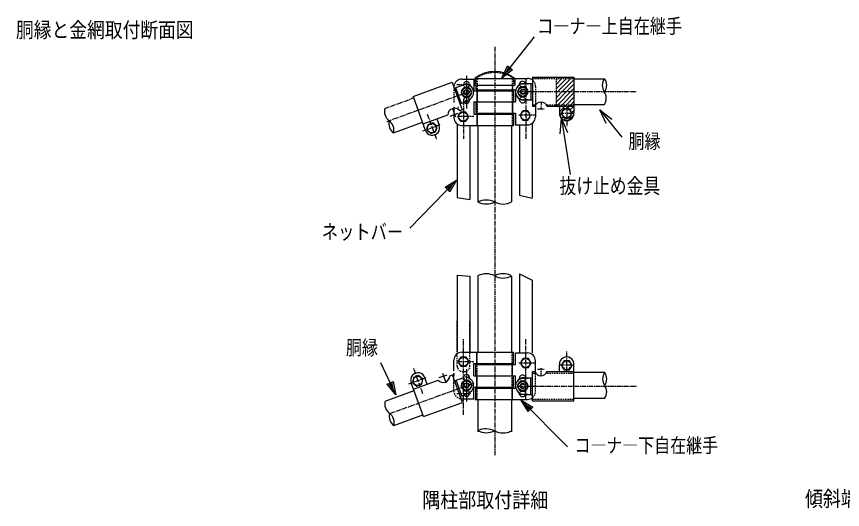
# Model space of a CAD drawing. Units: millimetres, scale not verified. Extents: x -4425 to 4425, y -3150 to 3150.
# Drawn here: x -11 to 2656, y -1361 to 232 of the extents above; entities that cross this region are included whole.
import ezdxf
from ezdxf.enums import TextEntityAlignment as Align

# ---------------------------------------------------------------- set-up
doc = ezdxf.new("R2010")
doc.units = ezdxf.units.MM
doc.header["$LTSCALE"] = 20
for name, pattern in [('USER1', [1.125, 0.75, -0.125, 0.125, -0.125]), ('USER2', [0.375, 0.25, -0.125]), ('USER3', [1.01, 0.5, -0.25, 0.01, -0.25]), ('USER4', [1.27, 0.5, -0.25, 0.01, -0.25, 0.01, -0.25]), ('USER5', [0.26, 0.01, -0.25])]:
    doc.linetypes.add(name, pattern=pattern)
for name, color, linetype, lineweight in [('0-1_2', 7, 'Continuous', 25), ('0-2_1', 7, 'Continuous', 25), ('0-3_0', 7, 'Continuous', 25)]:
    doc.layers.add(name, color=color, linetype=linetype, lineweight=lineweight)
doc.styles.add('ＭＳ ゴシック', font='')
doc.styles.get('ＭＳ ゴシック').set_extended_font_data('MS Gothic')

# ---------------------------------------------------------------- blocks, each defined once
blk = doc.blocks.new('C59')
at = {"layer": '0-2_1', "color": 4}
blk.add_line((115639.3, 39226), (114672.9, 41278.4), dxfattribs=at)
blk.add_lwpolyline([(115471.4, 40075.4), (115639.3, 39226), (115091.4, 39896.5)], close=True, dxfattribs=at)
blk.add_lwpolyline([(115376.4, 40030.7), (115460.3, 39605.9), (115186.4, 39941.2)], dxfattribs=at)
blk = doc.blocks.new('C60')
at = {"layer": '0-2_1', "color": 4}
blk.add_line((119560.5, 53094.6), (116540.5, 49993.9), dxfattribs=at)
blk.add_lwpolyline([(118824, 52639.4), (119560.5, 53094.6), (119124.9, 52346.4)], close=True, dxfattribs=at)
blk.add_lwpolyline([(118899.2, 52566.2), (119267.5, 52793.8), (119049.7, 52419.6)], dxfattribs=at)
blk = doc.blocks.new('C61')
at = {"layer": '0-2_1', "color": 4}
blk.add_line((123744.2, 38877.2), (126733.6, 35861.3), dxfattribs=at)
blk.add_lwpolyline([(124186.4, 38132.7), (123744.2, 38877.2), (124484.7, 38428.4)], close=True, dxfattribs=at)
blk.add_lwpolyline([(124260.9, 38206.7), (124039.8, 38578.9), (124410.1, 38354.5)], dxfattribs=at)
blk = doc.blocks.new('C62')
at = {"layer": '0-2_1', "color": 4}
blk.add_line((122499.1, 59687.7), (124602.2, 62344.9), dxfattribs=at)
blk.add_lwpolyline([(123185.1, 60216.1), (122499.1, 59687.7), (122855.8, 60476.7)], close=True, dxfattribs=at)
blk.add_lwpolyline([(123102.7, 60281.2), (122759.8, 60017.1), (122938.1, 60411.6)], dxfattribs=at)
blk = doc.blocks.new('C63')
at = {"layer": '0-2_1', "color": 4}
blk.add_line((128813.4, 57642.3), (130236.4, 55863.6), dxfattribs=at)
blk.add_lwpolyline([(129225.7, 56742.7), (128813.4, 57642.3), (129600.5, 57042.6)], dxfattribs=at)

msp = doc.modelspace()

# ---------------------------------------------------------------- linework, layer by layer
at = {"layer": '0-1_2'}
for points in [[(1458.83, -12.78), (1450.26, 2.07), (1433.11, 2.07), (1424.54, -12.78), (1433.11, -27.63), (1450.26, -27.63)], [(1640.97, -10.85), (1632.4, 3.99), (1615.26, 3.99), (1606.68, -10.85), (1615.26, -25.7), (1632.4, -25.7)], [(1458.83, -959.91), (1450.26, -974.76), (1433.11, -974.76), (1424.54, -959.91), (1433.11, -945.07), (1450.26, -945.07)], [(1640.97, -961.84), (1632.4, -976.69), (1615.26, -976.69), (1606.68, -961.84), (1615.26, -946.99), (1632.4, -946.99)]]:
    msp.add_lwpolyline(points, close=True, dxfattribs=at)
at = {"layer": '0-1_2', "color": 2}
for points in [[(1448.4, -91.4), (1439.82, -76.55), (1422.68, -76.55), (1414.11, -91.4), (1422.68, -106.24), (1439.82, -106.24)], [(1649.03, -87.45), (1640.46, -72.6), (1623.32, -72.6), (1614.75, -87.45), (1623.32, -102.29), (1640.46, -102.29)], [(1782.41, -80.53), (1773.84, -65.68), (1756.7, -65.68), (1748.13, -80.53), (1756.7, -95.37), (1773.84, -95.37)], [(1345.88, -122.57), (1332.75, -111.55), (1316.64, -117.42), (1313.67, -134.3), (1326.8, -145.32), (1342.91, -139.45)], [(1449.46, -883.03), (1440.89, -868.18), (1423.75, -868.18), (1415.18, -883.03), (1423.75, -897.87), (1440.89, -897.87)], [(1650.34, -887.56), (1641.77, -872.72), (1624.63, -872.72), (1616.06, -887.56), (1624.63, -902.41), (1641.77, -902.41)], [(1782.78, -894.99), (1774.21, -880.14), (1757.06, -880.14), (1748.49, -894.99), (1757.06, -909.83), (1774.21, -909.83)], [(1300.52, -939.31), (1287.39, -928.29), (1271.28, -934.15), (1268.3, -951.04), (1281.44, -962.05), (1297.54, -956.19)]]:
    msp.add_lwpolyline(points, close=True, dxfattribs=at)
at = {"layer": '0-1_2'}
for centre, radius in [((1441.68, -12.78), 14.85), ((1623.83, -10.85), 14.85), ((1441.68, -12.78), 6.86), ((1623.83, -10.85), 6.86), ((1441.68, -959.91), 14.85), ((1441.68, -959.91), 6.86), ((1623.83, -961.84), 14.85), ((1623.83, -961.84), 6.86)]:
    msp.add_circle(centre, radius, dxfattribs=at)
at = {"layer": '0-1_2', "color": 4}
for centre in [(1441.68, -12.78), (1623.83, -10.85), (1441.68, -959.91), (1623.83, -961.84)]:
    msp.add_circle(centre, 8.57, dxfattribs=at)
at = {"layer": '0-1_2', "color": 2}
for centre in [(1431.25, -91.4), (1631.89, -87.45), (1765.27, -80.53), (1329.77, -128.43), (1432.32, -883.03), (1633.2, -887.56), (1765.63, -894.99), (1284.41, -945.17)]:
    msp.add_circle(centre, 14.85, dxfattribs=at)
at = {"layer": '0-2_1', "color": 2, "linetype": 'USER1'}
for p, q in [((1533, 133.97), (1533, -1185.39)), ((1441.57, 40.36), (1441.57, -66.78)), ((1633.62, 32.25), (1633.62, -162.73)), ((1185.99, -106.51), (1461.89, -6.09)), ((1611.23, -10.58), (1989.71, -10.58)), ((1432.19, -39.51), (1432.19, -162.73)), ((1765.4, -57.71), (1765.4, -122.05)), ((1315.22, -82.91), (1344.96, -164.61)), ((1413.03, -89.87), (1465.5, -89.87)), ((1611.13, -85.61), (1664.69, -85.61)), ((1742.68, -80.53), (1789.83, -80.53)), ((1301.4, -137.48), (1357.37, -117.11)), ((1432.19, -1054.78), (1432.19, -809.96)), ((1633.62, -1004.94), (1633.62, -809.96)), ((1765.41, -914.94), (1765.41, -850.6)), ((1301.41, -987.24), (1271.67, -905.54)), ((1413.03, -882.83), (1465.5, -882.83)), ((1441.57, -906.85), (1441.57, -1013.99)), ((1611.13, -887.08), (1664.69, -887.08)), ((1742.02, -893.51), (1788.98, -893.51)), ((1194.27, -1050.72), (1465.81, -951.88)), ((1255.74, -954.32), (1311.71, -933.95)), ((1611.23, -962.11), (1991.8, -962.11))]:
    msp.add_line(p, q, dxfattribs=at)
at = {"layer": '0-2_1'}
for p, q in [((1426.92, 30.13), (1465.5, 30.13)), ((1465.5, 30.13), (1465.5, -7.37)), ((1468.5, 32.28), (1639.07, 32.28)), ((1468.5, 32.28), (1468.5, 10.85)), ((1597.5, 32.28), (1597.5, 10.85)), ((1655.05, 36.53), (1655.05, -57.75)), ((1655.05, 36.53), (1788.98, 36.53)), ((1788.98, 36.53), (1788.98, -79.18)), ((1788.98, 31.21), (1887.77, 31.21)), ((1269.42, -25.98), (1395.27, 19.83)), ((1395.27, 19.83), (1427.52, -68.77)), ((1402.23, 0.7), (1441.32, 14.93)), ((1406.86, 2.39), (1425.19, -47.95)), ((1468.5, 10.85), (1597.5, 10.85)), ((1471.83, 10.82), (1471.83, -4.18)), ((1590.85, 10.85), (1590.85, -4.15)), ((1628.26, 16.18), (1655.05, 16.18)), ((1650.12, 16.18), (1650.12, -37.4)), ((1269.34, -26.04), (1308.92, -134.77)), ((1465.5, -7.37), (1594.07, -7.37)), ((1471.93, -4.15), (1600.5, -4.15)), ((1475.14, -7.37), (1475.14, -43.8)), ((1478.57, -4.15), (1478.57, -7.37)), ((1587.43, -4.15), (1587.43, -7.37)), ((1594.07, -7.37), (1594.07, -43.79)), ((1600.5, -4.15), (1600.5, -43.79)), ((1420.56, -49.64), (1447.54, -39.82)), ((1465.5, -43.8), (1600.5, -43.79)), ((1465.5, -43.8), (1594.07, -43.8)), ((1465.5, -43.8), (1465.5, -83.44)), ((1471.92, -43.8), (1471.92, -80.22)), ((1590.85, -43.79), (1590.85, -80.22)), ((1628.26, -37.4), (1655.05, -37.4)), ((1664.69, -53.26), (1664.69, -92.04)), ((1788.98, -52.37), (1887.38, -52.37)), ((1396.56, -65.17), (1406.32, -91.96)), ((1401.12, -59.9), (1401.12, -94.18)), ((1419.13, -71.82), (1427.52, -68.77)), ((1655.05, -57.75), (1662.29, -57.75)), ((1702.21, -57.75), (1788.98, -57.75)), ((1741.83, -57.75), (1741.83, -79.18)), ((1301.67, -114.58), (1381.36, -85.57)), ((1345.97, -98.45), (1353.3, -118.59)), ((1389.49, -89.45), (1414.49, -80.35)), ((1465.5, -83.44), (1594.07, -83.44)), ((1471.92, -80.22), (1600.5, -80.22)), ((1475.14, -83.44), (1475.14, -119.87)), ((1478.57, -80.22), (1478.57, -83.44)), ((1587.43, -80.22), (1587.43, -83.44)), ((1594.07, -83.44), (1594.07, -119.87)), ((1600.5, -80.22), (1600.5, -117.72)), ((1206.42, -143.55), (1299.75, -109.57)), ((1412.05, -115.22), (1412.05, -352.44)), ((1426.93, -119.87), (1594.07, -119.87)), ((1452.76, -119.87), (1452.76, -359.01)), ((1478.57, -119.87), (1478.57, -367.3)), ((1587.43, -119.87), (1587.43, -367.01)), ((1600.5, -117.72), (1639.07, -117.72)), ((1613.26, -117.72), (1613.26, -345.48)), ((1653.98, -112.93), (1653.98, -354.21)), ((1613.26, -345.48), (1653.98, -354.21)), ((1412.05, -352.44), (1452.76, -359.01)), ((1412.05, -603.76), (1412.05, -852.83)), ((1412.05, -603.76), (1452.76, -606.47)), ((1452.76, -606.47), (1452.76, -852.83)), ((1478.57, -605.39), (1478.57, -852.83)), ((1587.43, -606.49), (1587.43, -852.83)), ((1613.26, -599.08), (1613.26, -854.97)), ((1613.26, -599.08), (1653.97, -619.44)), ((1653.97, -619.44), (1653.97, -854.97)), ((1426.93, -852.83), (1594.07, -852.83)), ((1475.14, -889.26), (1475.14, -852.83)), ((1594.07, -889.26), (1594.07, -852.83)), ((1401.12, -912.8), (1401.12, -878.51)), ((1600.5, -854.97), (1639.07, -854.97)), ((1600.5, -892.47), (1600.5, -854.97)), ((1465.5, -928.9), (1465.5, -889.26)), ((1465.5, -889.26), (1594.07, -889.26)), ((1471.92, -928.9), (1471.92, -892.47)), ((1471.92, -892.47), (1600.5, -892.47)), ((1478.57, -889.26), (1478.57, -892.47)), ((1587.43, -889.26), (1587.43, -892.47)), ((1590.85, -928.9), (1590.85, -892.47)), ((1664.69, -919.43), (1664.69, -880.65)), ((1741.83, -914.94), (1741.83, -893.51)), ((1788.98, -1009.23), (1788.98, -893.51)), ((1388.13, -928.94), (1396.52, -925.89)), ((1428.77, -1014.49), (1396.52, -925.89)), ((1429.19, -914.94), (1435.62, -914.94)), ((1465.5, -928.9), (1594.07, -928.9)), ((1465.5, -928.9), (1600.5, -928.9)), ((1475.14, -965.33), (1475.14, -928.9)), ((1594.07, -965.33), (1594.07, -928.9)), ((1600.5, -968.54), (1600.5, -928.9)), ((1655.05, -1009.23), (1655.05, -914.94)), ((1655.05, -914.94), (1662.29, -914.94)), ((1702.21, -914.94), (1788.98, -914.94)), ((1888.23, -918.19), (1788.95, -918.19)), ((1302.82, -1060.29), (1263.24, -951.56)), ((1270.67, -971.69), (1350.36, -942.69)), ((1314.97, -955.57), (1307.64, -935.43)), ((1403.48, -945.02), (1430.47, -935.19)), ((1426.44, -993.67), (1408.11, -943.33)), ((1628.26, -935.3), (1655.05, -935.3)), ((1650.12, -988.87), (1650.12, -935.3)), ((1179.12, -1010.72), (1272.42, -976.76)), ((1421.81, -995.36), (1446.98, -986.2)), ((1465.5, -1002.83), (1465.5, -965.33)), ((1465.5, -965.33), (1594.07, -965.33)), ((1471.83, -983.51), (1471.83, -968.51)), ((1471.93, -968.54), (1600.5, -968.54)), ((1471.93, -1004.97), (1471.93, -983.54)), ((1478.57, -965.33), (1478.57, -968.54)), ((1587.43, -965.33), (1587.43, -968.54)), ((1590.85, -1004.97), (1590.85, -968.54)), ((1426.92, -1002.83), (1465.5, -1002.83)), ((1468.5, -1004.97), (1639.07, -1004.97)), ((1478.57, -1004.97), (1478.57, -1109.97)), ((1587.43, -1004.97), (1587.43, -1109.97)), ((1628.26, -988.87), (1655.05, -988.87)), ((1655.05, -1009.23), (1788.98, -1009.23)), ((1888.27, -1001.76), (1788.95, -1001.76)), ((1302.92, -1060.29), (1428.77, -1014.49)), ((1207.67, -1089.27), (1301, -1055.3))]:
    msp.add_line(p, q, dxfattribs=at)
at = {"layer": '0-2_1', "color": 4, "linetype": 'USER5'}
for p, q in [((1471.93, 32.28), (1471.93, 10.85)), ((1594.07, 32.28), (1594.07, 10.85)), ((1401.12, -926.12), (1401.12, -912.8))]:
    msp.add_line(p, q, dxfattribs=at)
at = {"layer": '0-2_1', "color": 4, "linetype": 'USER2'}
for p, q in [((1476.85, 32.28), (1476.85, -9.51)), ((1589.14, 32.28), (1589.14, -9.51)), ((1655.05, 31.6), (1788.98, 31.6)), ((1730.98, 31.6), (1730.98, -57.75)), ((1401.12, 4.39), (1401.12, -46.57)), ((1664.69, 6.53), (1664.69, -53.26)), ((1476.85, -11.65), (1476.85, -75.94)), ((1589.14, -11.65), (1589.14, -75.94)), ((1702.21, -52.83), (1788.98, -52.83)), ((1413.62, -59.68), (1418.18, -72.2)), ((1476.85, -78.08), (1476.85, -119.87)), ((1589.14, -78.08), (1589.14, -119.87)), ((1412.05, -897.8), (1412.05, -751.46)), ((1452.76, -897.8), (1452.76, -752.04)), ((1476.85, -894.61), (1476.85, -852.83)), ((1589.14, -894.61), (1589.14, -852.83)), ((1476.85, -961.04), (1476.85, -896.76)), ((1589.14, -961.04), (1589.14, -896.76)), ((1401.12, -977.08), (1401.12, -926.12)), ((1664.69, -979.23), (1664.69, -919.43)), ((1702.21, -919.87), (1788.98, -919.87)), ((1476.85, -1004.97), (1476.85, -963.19)), ((1589.14, -1004.97), (1589.14, -963.19)), ((1655.05, -1004.3), (1788.98, -1004.3))]:
    msp.add_line(p, q, dxfattribs=at)
at = {"layer": '0-2_1', "color": 4, "linetype": 'USER3'}
for p, q in [((1410.98, 12.96), (1454.77, 12.96)), ((1611.13, 15.1), (1650.12, 15.1)), ((1611.13, -36.32), (1650.12, -36.32)), ((1655.05, -52.83), (1662.29, -52.83)), ((1682.91, -44.12), (1682.91, -68.47)), ((1670.75, -65.54), (1692.18, -65.54)), ((1682.91, -928.57), (1682.91, -904.23)), ((1655.05, -919.87), (1662.29, -919.87)), ((1670.75, -907.15), (1692.18, -907.15)), ((1611.13, -936.37), (1650.12, -936.37)), ((1611.13, -987.8), (1650.12, -987.8))]:
    msp.add_line(p, q, dxfattribs=at)
at = {"layer": '0-2_1', "linetype": 'USER1'}
msp.add_line((1177.87, -65), (1271.17, -31.04), dxfattribs=at)
at = {"layer": '0-2_1', "color": 4}
msp.add_line((1748.68, -97.25), (1776.27, -278.38), dxfattribs=at)
at = {"layer": '0-2_1', "color": 2}
for p, q in [((1354.1, -934.49), (1379.1, -925.39)), ((1375.12, -948.54), (1365.37, -921.75))]:
    msp.add_line(p, q, dxfattribs=at)
at = {"layer": '0-2_1', "color": 2, "linetype": 'USER3'}
msp.add_line((1410.98, -985.65), (1454.77, -985.65), dxfattribs=at)
at = {"layer": '0-2_1', "color": 4}
msp.add_lwpolyline([(1744.04, -146.51), (1748.68, -97.25), (1767.77, -142.89)], dxfattribs=at)
at = {"layer": '0-2_1'}
for centre, radius, start, end in [((1532.79, -50.2), 104.59, 51.82182, 128.01347), ((1426.83, 4.39), 25.71, 90.00029, 127.81393), ((1638.98, 6.53), 25.71, 51.3178, 90.00014), ((1917.27, 9.57), 36.84, 144.02304, 214.36556), ((1857.96, 9.57), 36.84, 325.63415, 35.97696), ((1441.68, -12.78), 16.61, 123.3755, 176.62463), ((1441.69, 12.5), 9.64, 2.71939, 177.28215), ((1441.68, -12.78), 16.61, 63.37547, 116.62454), ((1437.93, -12.81), 26.79, 70.08633, 90.35266), ((1438.02, -12.78), 26.79, 269.64734, 70.08634), ((1441.68, -12.78), 16.61, 3.37538, 56.6245), ((1627.06, -10.88), 26.79, 87.4372, 272.5628), ((1623.83, -10.85), 16.61, 123.3755, 176.62463), ((1622.99, 13.78), 9.64, 7.87286, 172.12701), ((1623.83, -10.85), 16.61, 63.37547, 116.62454), ((1623.83, -10.85), 16.61, 3.37538, 56.6245), ((1441.68, -12.78), 16.61, 183.37537, 236.62476), ((1441.68, -12.78), 16.61, 303.37524, 356.62451), ((1623.83, -10.85), 16.61, 183.37537, 236.62476), ((1623.83, -10.85), 16.61, 243.37546, 296.62454), ((1623.83, -10.85), 16.61, 303.37524, 356.62451), ((1855.6, -32.09), 37.7, 327.4638, 33.60266), ((1442.26, -38.34), 9.64, 187.1346, 352.86703), ((1441.68, -12.78), 16.61, 243.37546, 296.62454), ((1622.99, -37.27), 9.64, 174.39186, 5.60812), ((1682.25, -65.54), 21.43, 21.31086, 158.68915), ((1213.49, -74.38), 36.84, 165.25534, 234.36761), ((1402.78, -85.68), 21.43, 40.28647, 179.71504), ((1226.15, -114.26), 35.14, 163.75481, 236.24262), ((1169.79, -134.61), 37.7, 345.95721, 53.60388), ((1426.83, -94.18), 25.71, 180, 270), ((1638.98, -92.04), 25.71, 270, 0), ((1331.61, -127.8), 23.57, 197.00066, 23.0018), ((1505.66, -310.5), 62.93, 244.01971, 295.9826), ((1505.33, -422.46), 61.54, 63.27, 115.83704), ((1560.16, -316.2), 57.66, 241.91357, 298.0845), ((1505.66, -662.2), 62.93, 64.0173, 115.98019), ((1560.27, -659.26), 60.39, 63.44981, 117.25411), ((1560.27, -552.55), 60.39, 242.7458, 296.55011), ((1426.83, -878.51), 25.71, 90, 180), ((1638.98, -880.65), 25.71, 0, 90), ((1765.5, -891.45), 23.57, 354.96887, 185.03107), ((1757.53, -885.25), 2.14, 90, 180), ((1757.53, -901.32), 2.14, 180, 270), ((1773.61, -885.25), 2.14, 0, 90), ((1773.61, -901.32), 2.14, 270, 0), ((1285.11, -942.32), 23.57, 17.00085, 203.00014), ((1366.7, -928.83), 21.43, 220.28522, 359.71512), ((1442.26, -934.35), 9.64, 7.13244, 172.86487), ((1438.02, -959.91), 26.79, 289.91351, 90.35251), ((1622.99, -935.43), 9.64, 354.39206, 185.60834), ((1682.25, -907.15), 21.43, 201.31079, 338.68909), ((1918.25, -939.18), 36.84, 145.2556, 214.36623), ((1857.96, -939.18), 36.84, 325.63354, 34.74417), ((1441.68, -959.91), 16.61, 123.37524, 176.62463), ((1441.68, -959.91), 16.61, 63.37527, 116.62436), ((1441.68, -959.91), 16.61, 3.37536, 56.62463), ((1627.06, -961.81), 26.79, 87.43715, 272.56274), ((1623.83, -961.84), 16.61, 123.37524, 176.62463), ((1623.83, -961.84), 16.61, 63.37527, 116.62436), ((1623.83, -961.84), 16.61, 3.37536, 56.62463), ((1859.71, -980.99), 35.14, 323.75809, 36.24469), ((1441.68, -959.91), 16.61, 183.37537, 236.62451), ((1441.69, -985.2), 9.64, 182.71822, 357.28098), ((1441.68, -959.91), 16.61, 243.37563, 296.62469), ((1437.93, -959.88), 26.79, 269.64725, 289.91357), ((1441.68, -959.91), 16.61, 303.37524, 356.62436), ((1623.83, -961.84), 16.61, 183.37537, 236.62451), ((1623.83, -961.84), 16.61, 243.37563, 296.62469), ((1623.83, -961.84), 16.61, 303.37524, 356.62436), ((1214.74, -1020.1), 36.84, 165.25581, 234.36693), ((1622.99, -986.48), 9.64, 187.87315, 352.12732), ((1638.98, -979.23), 25.71, 269.99976, 308.6821), ((1227.4, -1059.98), 35.14, 163.75499, 236.2424), ((1171.04, -1080.33), 37.7, 345.95752, 53.60352), ((1505.66, -1049.78), 62.93, 244.01971, 295.9826), ((1505.33, -1161.75), 61.54, 63.27, 115.83704), ((1560.16, -1055.48), 57.66, 241.91357, 298.0845)]:
    msp.add_arc(centre, radius, start, end, dxfattribs=at)
at = {"layer": '0-2_1', "color": 4, "linetype": 'USER2'}
for centre, radius, start, end in [((1533.06, -55.38), 106.48, 54.91736, 125.34429), ((1426.83, 4.39), 25.71, 127.81393, 180), ((1441.69, 12.5), 9.64, 177.28215, 2.71939), ((1622.99, 13.78), 9.64, 172.12701, 7.87286), ((1638.98, 6.53), 25.71, 0, 51.3178), ((1622.99, -37.27), 9.64, 5.60812, 174.39186), ((1622.99, -935.43), 9.64, 185.60794, 354.39166), ((1426.83, -977.08), 25.71, 180, 269.9997), ((1622.99, -986.48), 9.64, 352.12686, 187.87268), ((1638.98, -979.23), 25.71, 308.68219, 0)]:
    msp.add_arc(centre, radius, start, end, dxfattribs=at)
at = {"layer": '0-2_1', "color": 4, "linetype": 'USER4'}
for centre, radius, start, end in [((1442.26, -38.34), 9.64, 352.86703, 187.13458), ((1429.19, -897.8), 17.14, 180, 270), ((1435.62, -897.8), 17.14, 270, 0), ((1442.26, -934.35), 9.64, 172.86487, 7.13242)]:
    msp.add_arc(centre, radius, start, end, dxfattribs=at)
at = {"layer": '0-2_1', "color": 4, "linetype": 'USER5'}
msp.add_arc((1441.69, -985.2), 9.64, 357.28043, 182.71765, dxfattribs=at)
at = {"layer": '0-3_0'}
for p, q in [((1730.98, 26.47), (1736.11, 31.6)), ((1730.98, 12.33), (1750.25, 31.6)), ((1730.98, -1.81), (1764.39, 31.6)), ((1750.49, -10.58), (1788.98, 27.9)), ((1764.63, -10.58), (1788.98, 13.76)), ((1730.98, -30.1), (1750.49, -10.58)), ((1730.98, -44.24), (1764.63, -10.58)), ((1750.67, -52.83), (1788.98, -14.52)), ((1745.74, -57.75), (1750.67, -52.83)), ((1759.89, -57.75), (1764.82, -52.83)), ((1764.82, -52.83), (1788.98, -28.66)), ((1741.83, -61.67), (1745.74, -57.75)), ((1741.83, -75.81), (1759.89, -57.75)), ((1781.36, -78.71), (1788.98, -71.09)), ((1743.25, -88.54), (1749.27, -82.51)), ((1748.73, -97.19), (1754.45, -91.48)), ((1757.34, -102.72), (1764.69, -95.37)), ((1770.71, -103.5), (1788.38, -85.83))]:
    msp.add_line(p, q, dxfattribs=at)
for points in [[(1730.98, -15.95), (1736.35, -10.58), (1778.53, 31.6)], [(1731.6, -57.75), (1736.53, -52.83), (1778.78, -10.58), (1788.98, -0.38)], [(1766.1, -65.68), (1774.03, -57.75), (1778.96, -52.83), (1788.98, -42.81)], [(1776.19, -69.74), (1788.17, -57.75), (1788.98, -56.95)]]:
    msp.add_lwpolyline(points, dxfattribs=at)
msp.add_arc((1765.4, -80.53), 23.65, 175.28269, 4.71731, dxfattribs=at)

# ---------------------------------------------------------------- block references
at = {"layer": '0-3_0', "xscale": 0.05, "yscale": 0.05}
for name in ['C62', 'C63', 'C60', 'C59', 'C61']:
    msp.add_blockref(name, (-4568.62, -2951.11), dxfattribs=at)

# ---------------------------------------------------------------- texts
at = {"layer": '0-2_1', "color": 4, "style": 'ＭＳ ゴシック'}
for s, height, width, p in [('胴縁と金網取付断面図', 49.48, 0.85, (-13.03, 149.48)), ('コ―ナ―上自在継手', 47.65, 0.8, (1670.34, 163.26)), ('胴縁', 47.36, 0.8, (1964.91, -208.45)), ('抜け止め金具', 49.67, 0.8, (1742.16, -354.66)), ('ネットバー', 48.17, 0.8, (974.55, -502.09)), ('胴縁', 47.36, 0.8, (1052.47, -875.46)), ('コ―ナ―下自在継手', 47.24, 0.8, (1790.62, -1191.15)), ('隅柱部取付詳細', 50.15, 0.85, (1299.03, -1370.18)), ('傾斜端部取付詳細', 49.84, 0.85, (2535.08, -1365.95))]:
    msp.add_text(s, height=height, dxfattribs=dict(at, width=width)).set_placement(p, align=Align.BOTTOM_LEFT)

doc.saveas('drawing.dxf')
